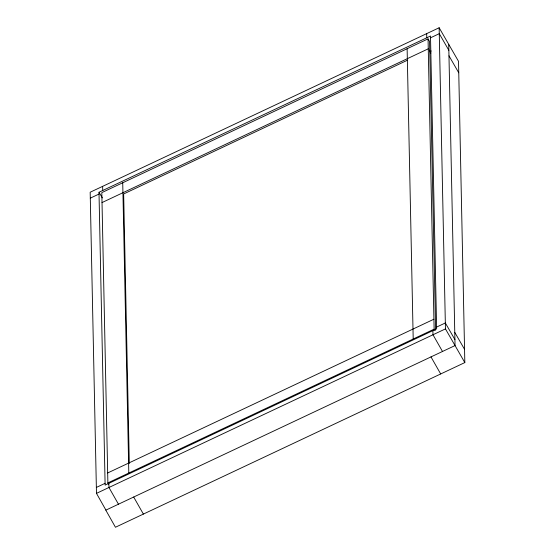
<?xml version="1.0" encoding="UTF-8"?>
<svg xmlns="http://www.w3.org/2000/svg" width="555" height="555" viewBox="0 0 555 555"><rect width="100%" height="100%" fill="white"/><g stroke="black" fill="none" stroke-linecap="round" stroke-linejoin="round"><path stroke-width="0.83" d="M448.731 44.358L455.044 345.564L105.811 510.163L115.447 527.25L464.826 362.582L458.52 61.321L439.151 27.75L90.174 192.224L96.48 493.367L105.922 510.114M98.991 192.259L430.5 36.02L436.632 328.851L105.124 485.098L98.991 192.259L102.37 197.885M435.613 330.156L429.563 41.528L428.051 38.864L101.808 192.627L107.885 482.912L108.648 484.244M90.298 198.156L99.033 194.035M430.541 37.795L439.276 33.675L448.856 50.318M102.016 202.575L428.259 48.812M407.266 60.301L123.654 193.966L129.301 463.487M429.674 51.733L431.235 50.998M107.677 472.964L433.92 319.201M96.355 487.436L105.089 483.322M436.598 327.082L445.332 322.961L454.92 339.604M107.885 482.912L434.128 329.15L428.051 38.864M96.48 493.367L445.457 328.893L439.151 27.75M448.981 55.819L458.756 72.795M454.774 332.362L464.549 349.345M445.457 328.893L464.826 362.582M429.154 50.075L430.846 53.051M434.128 329.15L434.891 330.482M442.502 351.475L432.99 334.762L432.907 330.613M430.985 356.907L440.691 373.959M133.679 497.03L143.384 514.083M118.458 504.204L108.946 487.491L108.856 483.336M426.684 33.626L426.767 37.775M407.127 48.729L413.204 339.015M122.731 182.768L128.809 473.054M102.633 186.348L102.724 190.504"/></g></svg>
